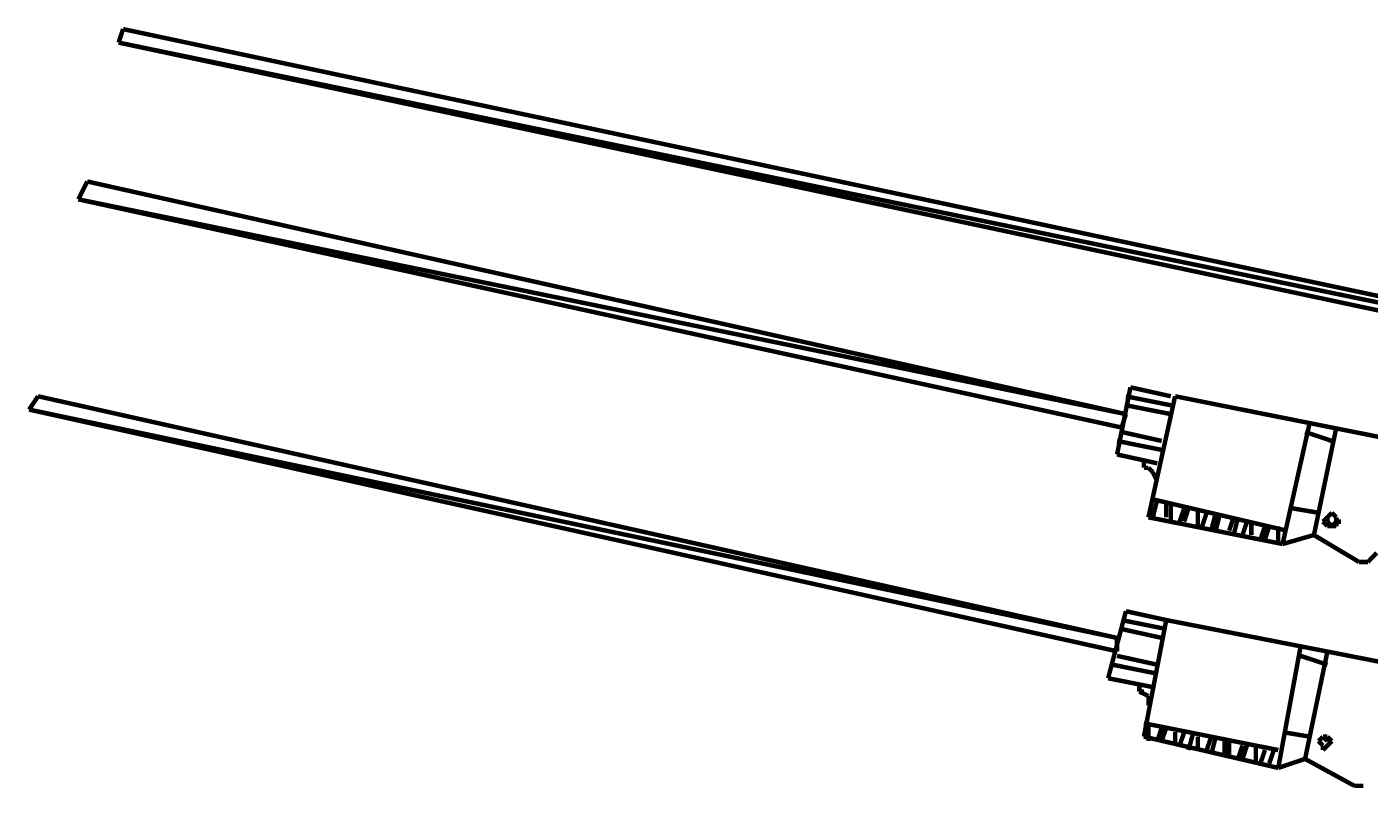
# Model space of a CAD drawing. Header units: metres. Extents: x -593 to 248, y 430 to 1024.
# Drawn here: x -315.05 to -302.32, y 682.65 to 689.86 of the extents above; entities that cross this region are included whole.
import ezdxf

# ---------------------------------------------------------------- set-up
doc = ezdxf.new("R2010")
doc.units = ezdxf.units.M
doc.header["$MEASUREMENT"] = 0
doc.layers.add('C00-00-00-BLACK', color=7, linetype='Continuous')

msp = doc.modelspace()

# ---------------------------------------------------------------- linework, layer by layer
at = {"layer": 'C00-00-00-BLACK', "const_width": 0.0423}
for points in [[(-314.178, 689.707), (-314.136, 689.835)], [(-314.136, 689.835), (-292.591, 685.255)], [(-292.591, 685.255), (-314.178, 689.707)], [(-314.178, 689.707), (-292.634, 685.128)], [(-292.591, 685.255), (-314.178, 689.707)], [(-314.56, 688.223), (-314.475, 688.392)], [(-314.475, 688.392), (-304.636, 686.189)], [(-304.636, 686.189), (-314.56, 688.223)], [(-314.56, 688.223), (-304.677, 686.062)], [(-304.636, 686.189), (-314.56, 688.223)], [(-315.026, 686.232), (-314.941, 686.358)], [(-314.941, 686.358), (-304.72, 684.07)], [(-304.593, 686.443), (-304.72, 685.807)], [(-304.211, 686.273), (-304.636, 686.358)], [(-304.211, 686.358), (-304.593, 686.443)], [(-304.17, 686.358), (-304.423, 685.212)], [(-302.048, 685.935), (-304.17, 686.358)], [(-304.72, 684.07), (-315.026, 686.232)], [(-315.026, 686.232), (-304.72, 683.943)], [(-304.72, 684.07), (-315.026, 686.232)], [(-304.211, 686.189), (-304.636, 686.273)], [(-304.677, 686.062), (-304.636, 686.189)], [(-302.896, 686.104), (-303.152, 684.959)], [(-304.297, 685.935), (-304.677, 686.02)], [(-302.685, 685.935), (-302.939, 686.02)], [(-302.643, 686.062), (-302.855, 685.044)], [(-304.297, 685.85), (-304.72, 685.935)], [(-304.339, 685.723), (-304.72, 685.807)], [(-304.466, 685.681), (-304.466, 685.766)], [(-304.423, 685.681), (-304.466, 685.681)], [(-304.381, 685.639), (-304.423, 685.681)], [(-304.339, 685.554), (-304.381, 685.639)], [(-304.339, 685.382), (-304.381, 685.212)], [(-303.109, 685.085), (-304.381, 685.382)], [(-304.254, 685.34), (-304.254, 685.212)], [(-304.211, 685.34), (-304.211, 685.171)], [(-303.152, 684.959), (-304.423, 685.212)], [(-304.084, 685.298), (-304.127, 685.171)], [(-304.043, 685.298), (-304.084, 685.171)], [(-303.955, 685.298), (-303.955, 685.128)], [(-303.871, 685.255), (-303.914, 685.128)], [(-303.785, 685.255), (-303.828, 685.085)], [(-303.744, 685.255), (-303.785, 685.085)], [(-303.616, 685.212), (-303.658, 685.085)], [(-303.574, 685.212), (-303.616, 685.044)], [(-302.812, 685.255), (-303.066, 685.298)], [(-302.727, 685.212), (-302.77, 685.171)], [(-302.685, 685.255), (-302.727, 685.212)], [(-302.685, 685.255), (-302.727, 685.212)], [(-302.727, 685.212), (-302.727, 685.171)], [(-302.643, 685.212), (-302.685, 685.255)], [(-302.643, 685.212), (-302.685, 685.255)], [(-302.643, 685.171), (-302.643, 685.212)], [(-302.643, 685.171), (-302.643, 685.212)], [(-303.489, 685.171), (-303.532, 685.044)], [(-303.448, 685.171), (-303.448, 685.044)], [(-303.319, 685.128), (-303.362, 685.001)], [(-303.278, 685.128), (-303.319, 685.001)], [(-303.193, 685.128), (-303.193, 684.959)], [(-302.77, 685.171), (-302.727, 685.128)], [(-302.727, 685.171), (-302.685, 685.128)], [(-302.727, 685.128), (-302.643, 685.128)], [(-302.685, 685.128), (-302.643, 685.171)], [(-302.643, 685.171), (-302.6, 685.171)], [(-302.643, 685.128), (-302.643, 685.171)], [(-303.152, 684.959), (-302.855, 685.044)], [(-302.855, 685.044), (-302.428, 684.789)], [(-302.344, 684.789), (-302.26, 684.874)], [(-302.428, 684.789), (-302.344, 684.789)], [(-304.636, 684.323), (-304.805, 683.688)], [(-304.254, 684.239), (-304.636, 684.323)], [(-304.254, 684.154), (-304.677, 684.239)], [(-304.254, 684.239), (-304.466, 683.135)], [(-302.09, 683.816), (-304.254, 684.239)], [(-304.72, 683.943), (-304.72, 684.07)], [(-304.297, 684.07), (-304.677, 684.154)], [(-302.982, 683.986), (-303.193, 682.839)], [(-302.727, 683.943), (-302.939, 682.924)], [(-304.339, 683.731), (-304.762, 683.816)], [(-304.339, 683.816), (-304.72, 683.9)], [(-302.727, 683.816), (-302.982, 683.9)], [(-304.381, 683.604), (-304.805, 683.688)], [(-304.509, 683.647), (-304.509, 683.561)], [(-304.509, 683.561), (-304.466, 683.561)], [(-304.423, 683.52), (-304.509, 683.561)], [(-304.423, 683.432), (-304.423, 683.52)], [(-303.193, 683.008), (-304.466, 683.262)], [(-304.423, 683.262), (-304.423, 683.093)], [(-304.297, 683.221), (-304.339, 683.093)], [(-304.254, 683.221), (-304.297, 683.093)], [(-304.17, 683.178), (-304.17, 683.051)], [(-304.084, 683.178), (-304.127, 683.051)], [(-303.997, 683.178), (-304.043, 683.008)], [(-302.896, 683.135), (-303.152, 683.178)], [(-303.193, 682.839), (-304.466, 683.135)], [(-303.955, 683.135), (-303.955, 683.008)], [(-303.828, 683.135), (-303.871, 683.008)], [(-303.785, 683.135), (-303.828, 682.966)], [(-303.701, 683.093), (-303.701, 682.966)], [(-303.658, 683.093), (-303.658, 682.966)], [(-303.532, 683.051), (-303.574, 682.924)], [(-303.489, 683.051), (-303.532, 682.924)], [(-303.405, 683.051), (-303.405, 682.882)], [(-302.77, 683.135), (-302.812, 683.093)], [(-302.77, 683.135), (-302.812, 683.093)], [(-302.812, 683.093), (-302.77, 683.051)], [(-302.812, 683.093), (-302.77, 683.051)], [(-302.727, 683.135), (-302.77, 683.135)], [(-302.727, 683.093), (-302.77, 683.135)], [(-302.77, 683.051), (-302.77, 683.008)], [(-302.77, 683.008), (-302.727, 683.051)], [(-302.77, 683.051), (-302.77, 683.008)], [(-302.77, 683.008), (-302.727, 683.051)], [(-302.685, 683.093), (-302.727, 683.135)], [(-302.727, 683.051), (-302.685, 683.093)], [(-302.685, 683.093), (-302.727, 683.093)], [(-302.727, 683.051), (-302.685, 683.093)], [(-303.319, 683.008), (-303.362, 682.882)], [(-303.235, 683.008), (-303.278, 682.882)], [(-303.193, 682.839), (-302.939, 682.924)], [(-302.939, 682.924), (-302.471, 682.669)], [(-302.471, 682.669), (-302.387, 682.669)]]:
    msp.add_lwpolyline(points, dxfattribs=at)

doc.saveas('drawing.dxf')
